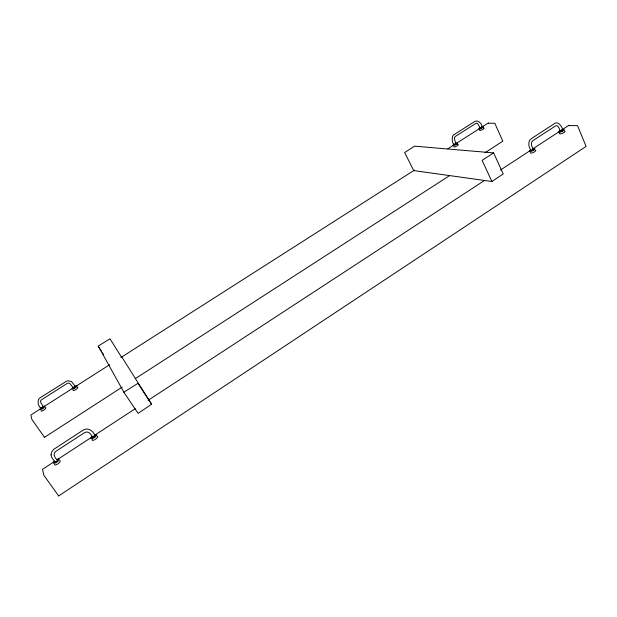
<?xml version="1.0" encoding="UTF-8"?>
<svg xmlns="http://www.w3.org/2000/svg" width="617" height="617" viewBox="0 0 617 617"><rect width="100%" height="100%" fill="white"/><g stroke="black" fill="none" stroke-linecap="round" stroke-linejoin="round"><path stroke-width="0.93" d="M75.559 386.712C72.359 391.61 71.163 379.941 66.543 383.851L42.149 399.369C37.136 401.86 45.357 405.917 42.612 408.176C38.262 409.14 35.994 399.176 40.722 397.379L66.605 381.129L68.826 380.812L71.587 381.661L75.559 386.712L74.912 386.759M44.478 437.299L31.853 419.375L30.85 415.04L41.393 408.284M51.057 454.906L51.481 452.3L53.594 449.431L83.04 430.211C87.761 426.887 93.437 431.044 95.041 435.795M456.302 143.784C452.292 148.18 450.418 135.246 454.582 134.321L474.373 121.734C477.805 118.719 484.083 125.506 481.268 128.02C478.615 128.637 478.669 121.109 475.46 123.647L455.716 136.203C452.469 137.483 456.495 143.082 455.693 143.792M484.954 152.769L502.816 141.162L494.803 123.261L488.363 123.215M73.654 387.63L73.438 388.07L75.482 386.975M41.74 407.953L41.362 408.577M58.677 495.937L586.096 146.414L577.551 125.66L568.936 125.575M560.575 130.951C566.229 132.848 558.855 119.058 553.989 123.894L531.453 138.555C527.358 141.285 528.592 147.124 531.029 150.54M121.456 357.066L109.996 338.787L98.25 346.06L124.063 392.566L138.108 413.367L151.589 404.258L121.58 356.58M58.654 495.937L43.892 475.337L42.519 469.352L54.62 461.416M57.034 459.835L92.504 436.651M95.728 434.545L135.231 408.732M148.134 400.302L484.299 180.596M500.426 170.053L530.25 150.563M532.672 148.982L568.951 125.274M44.501 437.306L122.228 387.09M135.185 378.722L449.33 175.783M44.64 406.217L73.03 388.085M76.277 386.018L109.533 364.786M120.893 357.536L414.547 170.068M447.803 148.836L453.48 145.211M455.917 143.653L479.44 128.637M482.687 126.562L488.363 122.937M480.35 128.274L482.232 127.264L481.669 127.241M560.583 131.444L562.773 130.28L562.295 130.195M94.972 436.134L92.558 437.414C91.331 434.368 88.246 430.273 84.529 432.664L55.885 451.32C52.329 453.549 54.766 457.968 57.458 460.313M413.698 170.508L404.652 152.53L414.562 146.167L493.623 152.9L503.233 173.94L491.888 181.498L413.506 170.554M42.804 407.243L43.491 407.151M493.577 152.885L482.116 160.389L491.888 181.498M54.959 462.04L51.666 457.282L51.049 454.775M98.257 346.415L101.412 351.235M102.461 352.839L103.509 354.451M151.535 404.112L137.984 383.311L124.21 391.98L124.063 392.566M533.427 149.422C531.947 146.923 529.88 142.743 533.019 140.576L555.238 126.107C558.007 124.287 559.233 128.359 560.336 131.344M42.851 406.672A2.892 0.81 -34.2 0 1 44.532 407.073A2.892 0.81 -34.2 0 1 40.56 409.611A2.892 0.81 -34.2 0 1 41.594 407.467M45.419 407.559A2.884 0.81 -34.2 0 1 43.961 409.935A2.884 0.81 -34.2 0 1 41.038 410.59M74.827 386.265A2.838 0.802 -33.5 0 1 76.624 386.581A2.838 0.802 -33.5 0 1 72.713 389.08A2.838 0.802 -33.5 0 1 73.593 387.044M77.387 387.137A2.83 0.81 -33.6 0 1 76.084 389.404A2.83 0.81 -33.6 0 1 73.091 390.106M93.946 435.941A1.489 0.494 -34.6 0 1 95.003 436.072A1.489 0.494 -34.6 0 1 93.236 437.461A1.489 0.494 -34.6 0 1 92.797 436.851M57.173 460.205A1.519 0.494 -35.5 0 1 57.126 461.038A1.519 0.494 -35.5 0 1 55.407 462.125A1.519 0.494 -35.5 0 1 55.16 461.477M56.664 459.596A3.424 1.111 -35.5 0 1 58.823 460.143A3.424 1.111 -35.5 0 1 54.404 463.305A3.424 1.111 -35.5 0 1 54.535 461.115M59.695 460.66A3.424 1.118 -35.5 0 1 58.052 463.745A3.424 1.118 -35.5 0 1 54.566 464.339M94.123 435.116A3.347 1.103 -34.6 0 1 96.422 435.556A3.347 1.103 -34.6 0 1 92.11 438.648A3.347 1.103 -34.6 0 1 92.049 436.605M97.139 436.165A3.347 1.111 -34.7 0 1 97.046 437.908A3.347 1.111 -34.7 0 1 93.46 440.26A3.347 1.111 -34.7 0 1 92.311 439.319M532.911 149.36A1.327 0.393 -24 0 1 533.296 149.761A1.327 0.393 -24 0 1 531.731 150.571A1.327 0.393 -24 0 1 531.075 150.301M532.648 148.874A2.985 0.879 -24 0 1 534.638 149.476A2.985 0.879 -24 0 1 530.165 151.435A2.985 0.879 -24 0 1 531.237 149.491M535.17 150.201A2.977 0.879 -24 0 1 533.612 152.322A2.977 0.879 -24 0 1 530.25 152.584M561.894 129.755A2.985 0.856 -23.5 0 1 564.015 130.264A2.985 0.856 -23.5 0 1 559.534 132.239A2.985 0.856 -23.5 0 1 560.483 130.38M564.439 131.051A2.985 0.856 -23.5 0 1 564.308 132.3A2.985 0.856 -23.5 0 1 560.791 133.843A2.985 0.856 -23.5 0 1 559.704 133.125M455.809 143.329A2.537 0.671 -25.7 0 1 457.212 143.823A2.537 0.671 -25.7 0 1 453.441 145.527A2.537 0.671 -25.7 0 1 454.621 143.861M457.529 144.486A2.537 0.671 -25.7 0 1 457.883 145.273A2.537 0.671 -25.7 0 1 455.053 146.8A2.537 0.671 -25.7 0 1 453.719 146.537M481.669 126.817A2.537 0.656 -25.3 0 1 483.173 127.249A2.537 0.656 -25.3 0 1 479.394 128.953A2.537 0.656 -25.3 0 1 480.481 127.357M483.396 127.966A2.537 0.656 -25.3 0 1 483.713 128.791A2.537 0.656 -25.3 0 1 480.651 130.31A2.537 0.656 -25.3 0 1 479.802 129.74"/></g></svg>
